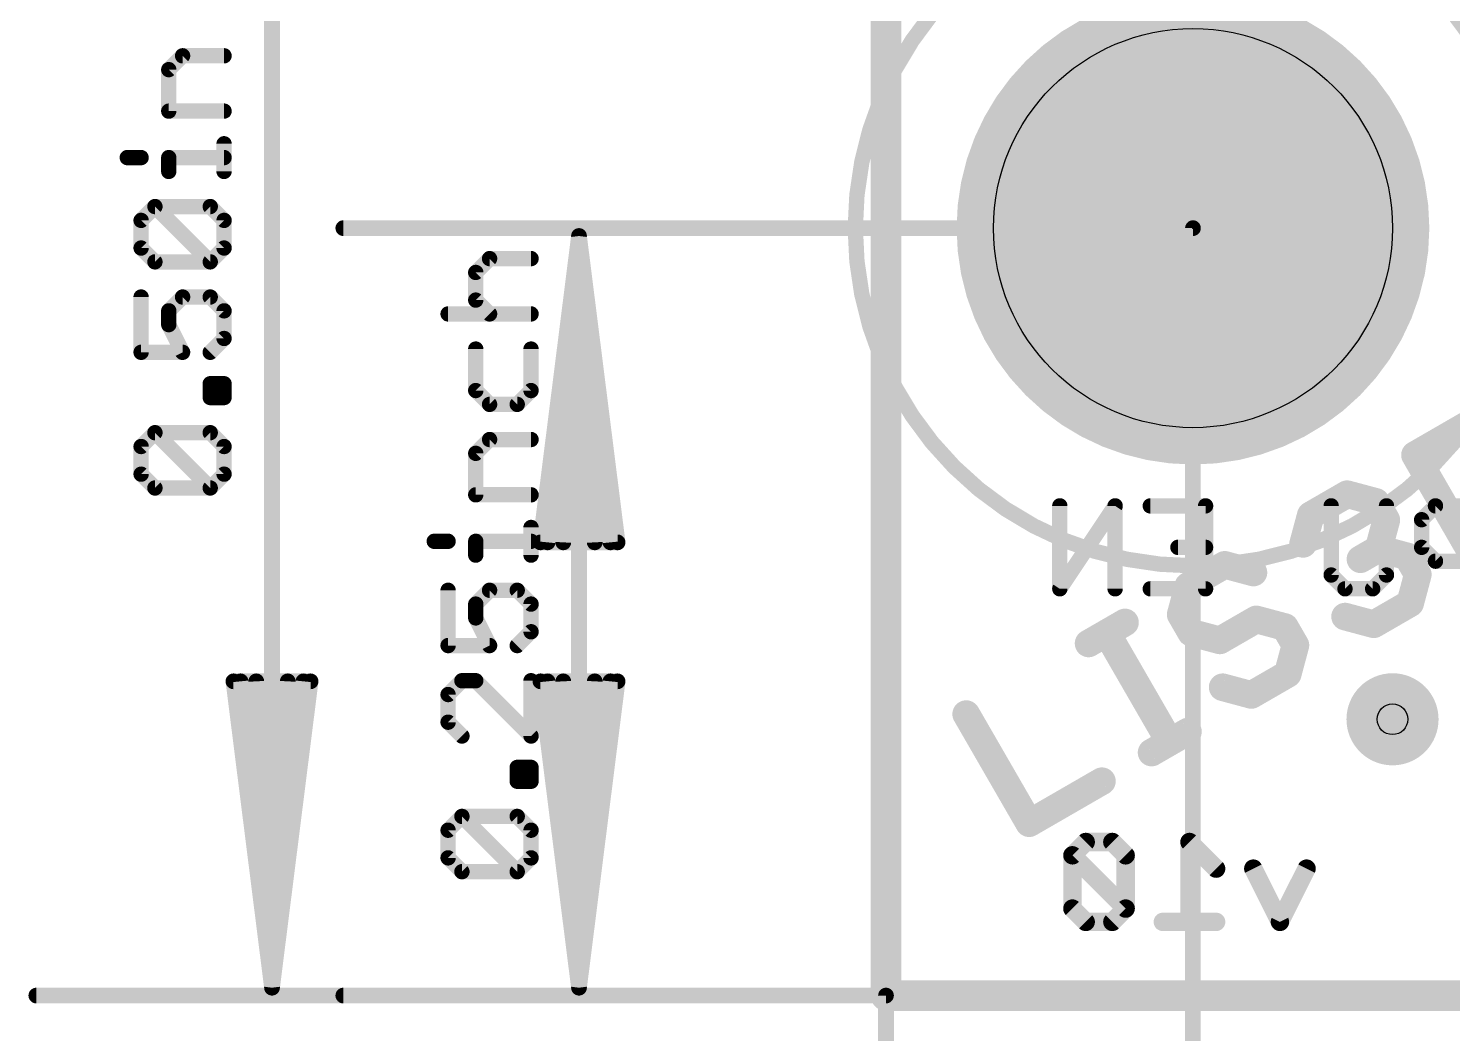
# Model space of a CAD drawing. Extents: x -41 to 66, y -20 to 13.
# Drawn here: x -7.1 to 4.69, y -0.31 to 8 of the extents above; entities that cross this region are included whole.
import ezdxf

# ---------------------------------------------------------------- set-up
doc = ezdxf.new("R2010")
doc.units = 0
for name, color, linetype in [('1', 12, 'CONTINUOUS'), ('16', 132, 'CONTINUOUS'), ('18', 110, 'CONTINUOUS'), ('20', 53, 'CONTINUOUS'), ('21', 41, 'CONTINUOUS'), ('22', 40, 'CONTINUOUS'), ('23', 53, 'CONTINUOUS'), ('29', 253, 'CONTINUOUS'), ('30', 253, 'CONTINUOUS'), ('39', 12, 'CONTINUOUS'), ('41', 12, 'CONTINUOUS'), ('42', 132, 'CONTINUOUS'), ('44', 253, 'CONTINUOUS'), ('47', 253, 'CONTINUOUS')]:
    doc.layers.add(name, color=color, linetype=linetype)

# ---------------------------------------------------------------- blocks, each defined once
blk = doc.blocks.new('ROUNDV')
at = {"const_width": 0.5}
blk.add_lwpolyline([(0, -0.25, 1), (0, 0.25, 1), (0, -0.25)], format="xyb", dxfattribs=at)

msp = doc.modelspace()

# ---------------------------------------------------------------- linework, layer by layer
at = {"layer": '1', "const_width": 0.254}
for points in [[(0, 0), (0, 12.7)], [(22.86, 0), (0, 0)]]:
    msp.add_lwpolyline(points, dxfattribs=at)
at = {"layer": '1', "const_width": 0.127}
for points in [[(0, 0.0635, 1), (0, -0.0635)], [(-0.0635, 0, 1), (0.0635, 0)]]:
    msp.add_lwpolyline(points, format="xyb", dxfattribs=at)
at = {"layer": '16'}
for points, const_width in [([(0, 0), (0, 12.7)], 0.254), ([(1.6525, 1.2706), (1.5423, 1.1604)], 0.1524), ([(1.8728, 1.2706), (1.6525, 1.2706)], 0.1524), ([(1.983, 1.1604), (1.8728, 1.2706)], 0.1524), ([(2.7314, 1.0502), (2.5111, 1.2706)], 0.1524), ([(2.5111, 1.2706), (2.5111, 0.6096)], 0.1524), ([(1.5423, 1.1604), (1.5423, 0.7198)], 0.1524), ([(1.983, 0.7198), (1.5423, 1.1604)], 0.1524), ([(1.983, 0.7198), (1.983, 1.1604)], 0.1524), ([(3.2595, 0.6096), (3.0392, 1.0502)], 0.1524), ([(3.4798, 1.0502), (3.2595, 0.6096)], 0.1524), ([(1.5423, 0.7198), (1.6525, 0.6096)], 0.1524), ([(1.8728, 0.6096), (1.983, 0.7198)], 0.1524), ([(1.6525, 0.6096), (1.8728, 0.6096)], 0.1524), ([(2.7314, 0.6096), (2.2907, 0.6096)], 0.1524), ([(22.86, 0), (0, 0)], 0.254)]:
    msp.add_lwpolyline(points, dxfattribs=dict(at, const_width=const_width))
for points, const_width in [([(1.6525, 1.3087, 1), (1.6525, 1.2325)], 0.0762), ([(1.6794, 1.2436, 1), (1.6255, 1.2975)], 0.0762), ([(1.8998, 1.2975, 1), (1.8459, 1.2436)], 0.0762), ([(1.8728, 1.2325, 1), (1.8728, 1.3087)], 0.0762), ([(2.538, 1.2975, 1), (2.4841, 1.2436)], 0.0762), ([(2.5492, 1.2706, 1), (2.473, 1.2706)], 0.0762), ([(1.5804, 1.1604, 1), (1.5042, 1.1604)], 0.0762), ([(1.5693, 1.1873, 1), (1.5154, 1.1335)], 0.0762), ([(1.5154, 1.1873, 1), (1.5693, 1.1335)], 0.0762), ([(2.0211, 1.1604, 1), (1.9449, 1.1604)], 0.0762), ([(1.956, 1.1335, 1), (2.0099, 1.1873)], 0.0762), ([(2.7044, 1.0233, 1), (2.7583, 1.0772)], 0.0762), ([(3.0732, 1.0673, 1), (3.0051, 1.0332)], 0.0762), ([(3.5139, 1.0332, 1), (3.4457, 1.0673)], 0.0762), ([(1.5693, 0.7467, 1), (1.5154, 0.6928)], 0.0762), ([(1.5042, 0.7198, 1), (1.5804, 0.7198)], 0.0762), ([(1.9449, 0.7198, 1), (2.0211, 0.7198)], 0.0762), ([(2.0099, 0.6928, 1), (1.956, 0.7467)], 0.0762), ([(1.956, 0.6928, 1), (2.0099, 0.7467)], 0.0762), ([(1.6525, 0.6477, 1), (1.6525, 0.5715)], 0.0762), ([(1.6255, 0.5827, 1), (1.6794, 0.6365)], 0.0762), ([(1.8459, 0.6365, 1), (1.8998, 0.5827)], 0.0762), ([(1.8728, 0.5715, 1), (1.8728, 0.6477)], 0.0762), ([(2.2907, 0.6477, 1), (2.2907, 0.5715)], 0.0762), ([(2.473, 0.6096, 1), (2.5492, 0.6096)], 0.0762), ([(2.7314, 0.5715, 1), (2.7314, 0.6477)], 0.0762), ([(3.2254, 0.6266, 1), (3.2936, 0.5926)], 0.0762), ([(3.2254, 0.5926, 1), (3.2936, 0.6266)], 0.0762), ([(0, 0.0635, 1), (0, -0.0635)], 0.127), ([(-0.0635, 0, 1), (0.0635, 0)], 0.127)]:
    msp.add_lwpolyline(points, format="xyb", dxfattribs=dict(at, const_width=const_width))
at = {"layer": '20', "const_width": 0.2032}
for points in [[(0, 0), (0, 12.7)], [(22.86, 0), (0, 0)]]:
    msp.add_lwpolyline(points, dxfattribs=at)
at = {"layer": '20', "const_width": 0.1016}
for points in [[(0, 0.0508, 1), (0, -0.0508)], [(-0.0508, 0, 1), (0.0508, 0)]]:
    msp.add_lwpolyline(points, format="xyb", dxfattribs=at)
at = {"layer": '20'}
msp.add_circle((2.54, 6.35), 1.651, dxfattribs=at)
at = {"layer": '21', "const_width": 0.2286}
for points in [[(4.8283, 4.7332), (4.377, 4.4727)], [(4.377, 4.4727), (4.8982, 3.57)], [(3.5147, 3.9748), (3.8156, 4.1485)], [(3.8156, 4.1485), (4.0529, 4.085)], [(4.0529, 4.085), (4.1398, 3.9345)], [(3.4511, 3.7375), (3.5147, 3.9748)], [(4.1398, 3.9345), (4.0762, 3.6972)], [(4.0762, 3.6972), (3.9257, 3.6104)], [(4.0762, 3.6972), (4.3135, 3.6336)], [(2.8029, 3.5638), (2.502, 3.3901)], [(3.0402, 3.5003), (2.8029, 3.5638)], [(4.3135, 3.6336), (4.4003, 3.4832)], [(4.4003, 3.4832), (4.3368, 3.2459)], [(2.502, 3.3901), (2.4384, 3.1528)], [(4.3368, 3.2459), (4.0359, 3.0722)], [(1.6764, 2.9135), (1.9773, 3.0872)], [(2.4384, 3.1528), (2.5253, 3.0024)], [(2.7626, 2.9388), (3.0635, 3.1125)], [(3.0635, 3.1125), (3.3008, 3.0489)], [(4.0359, 3.0722), (3.7986, 3.1358)], [(2.348, 2.0977), (1.8269, 3.0003)], [(2.5253, 3.0024), (2.7626, 2.9388)], [(3.3008, 3.0489), (3.3876, 2.8985)], [(3.3876, 2.8985), (3.324, 2.6612)], [(3.324, 2.6612), (3.0231, 2.4875)], [(3.0231, 2.4875), (2.7859, 2.5511)], [(0.6637, 2.3288), (1.1848, 1.4261)], [(2.1976, 2.0108), (2.4984, 2.1845)], [(1.1848, 1.4261), (1.7866, 1.7736)]]:
    msp.add_lwpolyline(points, dxfattribs=at)
at = {"layer": '21', "const_width": 0.1143}
for points in [[(4.4265, 4.5012, 1), (4.3275, 4.4441)], [(4.3484, 4.5222, 1), (4.4056, 4.4232)], [(3.8304, 4.2037, 1), (3.8008, 4.0933)], [(3.8442, 4.0991, 1), (3.787, 4.198)], [(4.1024, 4.1135, 1), (4.0034, 4.0564)], [(4.0381, 4.0298, 1), (4.0677, 4.1402)], [(3.4862, 4.0243, 1), (3.5433, 3.9253)], [(3.5699, 3.96, 1), (3.4595, 3.9896)], [(4.195, 3.9197, 1), (4.0846, 3.9493)], [(4.0903, 3.9059, 1), (4.1893, 3.9631)], [(3.3959, 3.7523, 1), (3.5063, 3.7227)], [(4.091, 3.7524, 1), (4.0614, 3.642)], [(4.1048, 3.6477, 1), (4.0476, 3.7467)], [(2.8177, 3.6191, 1), (2.7881, 3.5086)], [(2.8315, 3.5144, 1), (2.7743, 3.6133)], [(3.8972, 3.6599, 1), (3.9543, 3.5609)], [(4.021, 3.712, 1), (4.1314, 3.6824)], [(4.363, 3.6622, 1), (4.264, 3.6051)], [(4.2987, 3.5784, 1), (4.3283, 3.6888)], [(3.0254, 3.4451, 1), (3.055, 3.5555)], [(4.4555, 3.4684, 1), (4.3451, 3.498)], [(4.3509, 3.4546, 1), (4.4498, 3.5118)], [(2.4734, 3.4396, 1), (2.5306, 3.3406)], [(2.5572, 3.3753, 1), (2.4468, 3.4049)], [(4.2816, 3.2607, 1), (4.392, 3.2311)], [(4.3653, 3.1964, 1), (4.3082, 3.2954)], [(2.0059, 3.0377, 1), (1.9487, 3.1367)], [(2.4879, 3.1814, 1), (2.3889, 3.1243)], [(2.3832, 3.1676, 1), (2.4936, 3.138)], [(3.0783, 3.1677, 1), (3.0487, 3.0573)], [(3.092, 3.063, 1), (3.0349, 3.162)], [(3.8134, 3.191, 1), (3.7838, 3.0806)], [(4.0211, 3.017, 1), (4.0507, 3.1274)], [(1.8763, 3.0289, 1), (1.7774, 2.9718)], [(2.5401, 3.0576, 1), (2.5105, 2.9472)], [(2.4758, 2.9738, 1), (2.5748, 3.031)], [(3.3503, 3.0775, 1), (3.2513, 3.0204)], [(3.286, 2.9937, 1), (3.3156, 3.1041)], [(4.0073, 3.1217, 1), (4.0644, 3.0227)], [(1.6478, 2.963, 1), (1.705, 2.864)], [(2.734, 2.9883, 1), (2.7911, 2.8893)], [(2.7478, 2.8836, 1), (2.7774, 2.994)], [(3.4428, 2.8837, 1), (3.3324, 2.9133)], [(3.3381, 2.8699, 1), (3.4371, 2.9271)], [(3.2688, 2.676, 1), (3.3792, 2.6464)], [(3.3526, 2.6117, 1), (3.2955, 2.7107)], [(2.8006, 2.6063, 1), (2.7711, 2.4959)], [(2.9946, 2.537, 1), (3.0517, 2.438)], [(3.0084, 2.4323, 1), (3.0379, 2.5427)], [(0.7132, 2.3574, 1), (0.6142, 2.3002)], [(2.527, 2.1351, 1), (2.4699, 2.234)], [(2.2985, 2.0691, 1), (2.3975, 2.1263)], [(2.169, 2.0603, 1), (2.2261, 1.9613)], [(1.8152, 1.7241, 1), (1.758, 1.8231)], [(1.1563, 1.4756, 1), (1.2134, 1.3766)], [(1.1353, 1.3976, 1), (1.2343, 1.4547)]]:
    msp.add_lwpolyline(points, format="xyb", dxfattribs=at)
at = {"layer": '22', "const_width": 0.127}
for points in [[(1.8958, 4.0519), (1.4382, 3.3655)], [(1.4382, 3.3655), (1.4382, 4.0519)], [(1.8958, 3.3655), (1.8958, 4.0519)], [(2.1867, 4.0519), (2.6443, 4.0519)], [(2.6443, 4.0519), (2.6443, 3.3655)], [(3.6835, 3.4799), (3.6835, 4.0519)], [(4.1411, 4.0519), (4.1411, 3.4799)], [(4.5463, 4.0519), (4.4319, 3.9375)], [(4.8895, 4.0519), (4.5463, 4.0519)], [(4.4319, 3.9375), (4.4319, 3.7087)], [(2.6443, 3.7087), (2.4155, 3.7087)], [(4.4319, 3.7087), (4.5463, 3.5943)], [(4.5463, 3.5943), (4.8895, 3.5943)], [(3.7979, 3.3655), (3.6835, 3.4799)], [(4.1411, 3.4799), (4.0267, 3.3655)], [(2.6443, 3.3655), (2.1867, 3.3655)], [(4.0267, 3.3655), (3.7979, 3.3655)]]:
    msp.add_lwpolyline(points, dxfattribs=at)
at = {"layer": '22', "const_width": 0.0635}
for points in [[(1.47, 4.0519, 1), (1.4065, 4.0519)], [(1.9276, 4.0519, 1), (1.8641, 4.0519)], [(1.9223, 4.0343, 1), (1.8694, 4.0695)], [(2.1867, 4.0836, 1), (2.1867, 4.0201)], [(2.676, 4.0519, 1), (2.6125, 4.0519)], [(2.6443, 4.0201, 1), (2.6443, 4.0836)], [(3.7152, 4.0519, 1), (3.6517, 4.0519)], [(4.1728, 4.0519, 1), (4.1093, 4.0519)], [(4.5463, 4.0836, 1), (4.5463, 4.0201)], [(4.5688, 4.0294, 1), (4.5239, 4.0743)], [(4.4637, 3.9375, 1), (4.4002, 3.9375)], [(4.4095, 3.9599, 1), (4.4544, 3.915)], [(2.4155, 3.7404, 1), (2.4155, 3.6769)], [(2.6443, 3.6769, 1), (2.6443, 3.7404)], [(4.4544, 3.7311, 1), (4.4095, 3.6862)], [(4.4002, 3.7087, 1), (4.4637, 3.7087)], [(4.5463, 3.626, 1), (4.5463, 3.5625)], [(3.7059, 3.5023, 1), (3.661, 3.4574)], [(4.1635, 3.4574, 1), (4.1186, 3.5023)], [(4.5239, 3.5718, 1), (4.5688, 3.6167)], [(2.1867, 3.3973, 1), (2.1867, 3.3338)], [(2.6443, 3.3338, 1), (2.6443, 3.3973)], [(3.6517, 3.4799, 1), (3.7152, 3.4799)], [(3.7979, 3.3973, 1), (3.7979, 3.3338)], [(3.7754, 3.343, 1), (3.8203, 3.388)], [(4.0042, 3.388, 1), (4.0491, 3.343)], [(4.0267, 3.3338, 1), (4.0267, 3.3973)], [(4.1093, 3.4799, 1), (4.1728, 3.4799)], [(1.4118, 3.3831, 1), (1.4647, 3.3479)], [(1.4065, 3.3655, 1), (1.47, 3.3655)], [(1.8641, 3.3655, 1), (1.9276, 3.3655)], [(2.6125, 3.3655, 1), (2.676, 3.3655)]]:
    msp.add_lwpolyline(points, format="xyb", dxfattribs=at)
at = {"layer": '23'}
msp.add_point((2.54, 6.35), dxfattribs=at)
at = {"layer": '29', "const_width": 1.7526}
msp.add_lwpolyline([(2.54, 5.4737, 1), (2.54, 7.2263, 1), (2.54, 5.4737)], format="xyb", dxfattribs=at)
at = {"layer": '30', "const_width": 1.7526}
msp.add_lwpolyline([(2.54, 5.4737, 1), (2.54, 7.2263, 1), (2.54, 5.4737)], format="xyb", dxfattribs=at)
at = {"layer": '39', "const_width": 0.127}
msp.add_lwpolyline([(2.54, 3.556, 1), (2.54, 9.144, 1), (2.54, 3.556)], format="xyb", dxfattribs=at)
at = {"layer": '41'}
for points, const_width in [([(2.54, 8.2042, 1), (2.54, 4.4958)], 0.2032), ([(2.54, 4.4958, 1), (2.54, 8.2042)], 0.2032), ([(2.54, 4.5466, 1), (2.54, 4.445)], 0.1016), ([(2.54, 4.445, 1), (2.54, 4.5466)], 0.1016)]:
    msp.add_lwpolyline(points, format="xyb", dxfattribs=dict(at, const_width=const_width))
at = {"layer": '42'}
for points, const_width in [([(2.54, 8.2042, 1), (2.54, 4.4958)], 0.2032), ([(2.54, 4.4958, 1), (2.54, 8.2042)], 0.2032), ([(2.54, 4.5466, 1), (2.54, 4.445)], 0.1016), ([(2.54, 4.445, 1), (2.54, 4.5466)], 0.1016)]:
    msp.add_lwpolyline(points, format="xyb", dxfattribs=dict(at, const_width=const_width))
at = {"layer": '44'}
msp.add_circle((4.191, 2.286), 0.127, dxfattribs=at)
at = {"layer": '47'}
for points, const_width in [([(-5.08, 0.065), (-5.08, 12.635)], 0.13), ([(-5.9343, 7.6615), (-5.8199, 7.7759)], 0.127), ([(-5.8199, 7.7759), (-5.4767, 7.7759)], 0.127), ([(-5.9343, 7.3183), (-5.9343, 7.6615)], 0.127), ([(-5.4767, 7.3183), (-5.9343, 7.3183)], 0.127), ([(-5.4767, 6.8193), (-5.4767, 7.0481)], 0.127), ([(-6.2775, 6.9337), (-6.1631, 6.9337)], 0.127), ([(-5.9343, 6.8193), (-5.9343, 6.9337)], 0.127), ([(-5.9343, 6.9337), (-5.4767, 6.9337)], 0.127), ([(-6.1631, 6.4141), (-6.0487, 6.5285)], 0.127), ([(-6.0487, 6.5285), (-5.5911, 6.5285)], 0.127), ([(-5.5911, 6.0709), (-6.0487, 6.5285)], 0.127), ([(-5.5911, 6.5285), (-5.4767, 6.4141)], 0.127), ([(-6.1631, 6.1853), (-6.1631, 6.4141)], 0.127), ([(-5.4767, 6.4141), (-5.4767, 6.1853)], 0.127), ([(2.54, 6.35), (-4.49, 6.35)], 0.13), ([(2.54, 6.35), (2.54, -4.49)], 0.13), ([(-6.0487, 6.0709), (-6.1631, 6.1853)], 0.127), ([(-5.4767, 6.1853), (-5.5911, 6.0709)], 0.127), ([(-2.54, 6.285), (-2.8592, 3.75)], 0.13), ([(-2.54, 6.285), (-2.8, 3.75)], 0.13), ([(-2.54, 6.285), (-2.67, 3.75)], 0.13), ([(-2.54, 0.065), (-2.54, 6.285)], 0.13), ([(-2.2208, 3.75), (-2.54, 6.285)], 0.13), ([(-2.41, 3.75), (-2.54, 6.285)], 0.13), ([(-2.28, 3.75), (-2.54, 6.285)], 0.13), ([(-5.5911, 6.0709), (-6.0487, 6.0709)], 0.127), ([(-3.3943, 5.9833), (-3.2799, 6.0977)], 0.127), ([(-3.2799, 6.0977), (-2.9367, 6.0977)], 0.127), ([(-3.3943, 5.7545), (-3.3943, 5.9833)], 0.127), ([(-6.1631, 5.7801), (-6.1631, 5.3225)], 0.127), ([(-5.9343, 5.6657), (-5.8199, 5.7801)], 0.127), ([(-5.8199, 5.7801), (-5.5911, 5.7801)], 0.127), ([(-5.5911, 5.7801), (-5.4767, 5.6657)], 0.127), ([(-3.2799, 5.6401), (-3.3943, 5.7545)], 0.127), ([(-5.9343, 5.5513), (-5.9343, 5.6657)], 0.127), ([(-5.4767, 5.6657), (-5.4767, 5.4369)], 0.127), ([(-3.6231, 5.6401), (-2.9367, 5.6401)], 0.127), ([(-5.8199, 5.3225), (-5.9343, 5.5513)], 0.127), ([(-5.4767, 5.4369), (-5.5911, 5.3225)], 0.127), ([(-6.1631, 5.3225), (-5.8199, 5.3225)], 0.127), ([(-3.3943, 5.3493), (-3.3943, 5.0061)], 0.127), ([(-2.9367, 5.0061), (-2.9367, 5.3493)], 0.127), ([(-5.5911, 4.9483), (-5.5911, 5.0627)], 0.127), ([(-5.5911, 5.0627), (-5.4767, 5.0627)], 0.127), ([(-5.4767, 5.0627), (-5.4767, 4.9483)], 0.127), ([(-3.3943, 5.0061), (-3.2799, 4.8917)], 0.127), ([(-3.0511, 4.8917), (-2.9367, 5.0061)], 0.127), ([(-5.4767, 4.9483), (-5.5911, 4.9483)], 0.127), ([(-3.2799, 4.8917), (-3.0511, 4.8917)], 0.127), ([(-6.1631, 4.5431), (-6.0487, 4.6575)], 0.127), ([(-6.0487, 4.6575), (-5.5911, 4.6575)], 0.127), ([(-5.5911, 4.1999), (-6.0487, 4.6575)], 0.127), ([(-5.5911, 4.6575), (-5.4767, 4.5431)], 0.127), ([(-6.1631, 4.3143), (-6.1631, 4.5431)], 0.127), ([(-5.4767, 4.5431), (-5.4767, 4.3143)], 0.127), ([(-3.3943, 4.4865), (-3.2799, 4.6009)], 0.127), ([(-3.2799, 4.6009), (-2.9367, 4.6009)], 0.127), ([(-3.3943, 4.1433), (-3.3943, 4.4865)], 0.127), ([(-6.0487, 4.1999), (-6.1631, 4.3143)], 0.127), ([(-5.4767, 4.3143), (-5.5911, 4.1999)], 0.127), ([(-5.5911, 4.1999), (-6.0487, 4.1999)], 0.127), ([(-2.9367, 4.1433), (-3.3943, 4.1433)], 0.127), ([(-2.9367, 3.6443), (-2.9367, 3.8731)], 0.127), ([(-3.7375, 3.7587), (-3.6231, 3.7587)], 0.127), ([(-3.3943, 3.6443), (-3.3943, 3.7587)], 0.127), ([(-3.3943, 3.7587), (-2.9367, 3.7587)], 0.127), ([(-2.8592, 3.75), (-2.2208, 3.75)], 0.13), ([(-3.6231, 3.3535), (-3.6231, 2.8959)], 0.127), ([(-3.3943, 3.2391), (-3.2799, 3.3535)], 0.127), ([(-3.2799, 3.3535), (-3.0511, 3.3535)], 0.127), ([(-3.0511, 3.3535), (-2.9367, 3.2391)], 0.127), ([(-3.3943, 3.1247), (-3.3943, 3.2391)], 0.127), ([(-2.9367, 3.2391), (-2.9367, 3.0103)], 0.127), ([(-3.2799, 2.8959), (-3.3943, 3.1247)], 0.127), ([(-2.9367, 3.0103), (-3.0511, 2.8959)], 0.127), ([(-3.6231, 2.8959), (-3.2799, 2.8959)], 0.127), ([(-5.08, 0.065), (-5.3992, 2.6)], 0.13), ([(-5.3992, 2.6), (-4.7608, 2.6)], 0.13), ([(-5.08, 0.065), (-5.34, 2.6)], 0.13), ([(-5.08, 0.065), (-5.21, 2.6)], 0.13), ([(-4.7608, 2.6), (-5.08, 0.065)], 0.13), ([(-4.95, 2.6), (-5.08, 0.065)], 0.13), ([(-4.82, 2.6), (-5.08, 0.065)], 0.13), ([(-3.5087, 2.6051), (-3.6231, 2.4907)], 0.127), ([(-3.3943, 2.6051), (-3.5087, 2.6051)], 0.127), ([(-2.9367, 2.1475), (-3.3943, 2.6051)], 0.127), ([(-2.9367, 2.6051), (-2.9367, 2.1475)], 0.127), ([(-2.54, 0.065), (-2.8592, 2.6)], 0.13), ([(-2.8592, 2.6), (-2.2208, 2.6)], 0.13), ([(-2.54, 0.065), (-2.8, 2.6)], 0.13), ([(-2.54, 0.065), (-2.67, 2.6)], 0.13), ([(-2.2208, 2.6), (-2.54, 0.065)], 0.13), ([(-2.41, 2.6), (-2.54, 0.065)], 0.13), ([(-2.28, 2.6), (-2.54, 0.065)], 0.13), ([(-3.6231, 2.4907), (-3.6231, 2.2619)], 0.127), ([(-3.6231, 2.2619), (-3.5087, 2.1475)], 0.127), ([(-3.0511, 1.7733), (-3.0511, 1.8877)], 0.127), ([(-3.0511, 1.8877), (-2.9367, 1.8877)], 0.127), ([(-2.9367, 1.8877), (-2.9367, 1.7733)], 0.127), ([(-2.9367, 1.7733), (-3.0511, 1.7733)], 0.127), ([(-3.6231, 1.3681), (-3.5087, 1.4825)], 0.127), ([(-3.5087, 1.4825), (-3.0511, 1.4825)], 0.127), ([(-3.0511, 1.0249), (-3.5087, 1.4825)], 0.127), ([(-3.0511, 1.4825), (-2.9367, 1.3681)], 0.127), ([(-3.6231, 1.1393), (-3.6231, 1.3681)], 0.127), ([(-2.9367, 1.3681), (-2.9367, 1.1393)], 0.127), ([(-3.5087, 1.0249), (-3.6231, 1.1393)], 0.127), ([(-2.9367, 1.1393), (-3.0511, 1.0249)], 0.127), ([(-3.0511, 1.0249), (-3.5087, 1.0249)], 0.127), ([(0, 0), (-7.03, 0)], 0.13), ([(0, 0), (-4.49, 0)], 0.13), ([(0, 0), (0, -4.49)], 0.13), ([(0, 0), (0, -7.03)], 0.13), ([(0, 0), (0, -9.57)], 0.13)]:
    msp.add_lwpolyline(points, dxfattribs=dict(at, const_width=const_width))
for points, const_width in [([(-5.8199, 7.8076, 1), (-5.8199, 7.7441)], 0.0635), ([(-5.7974, 7.7534, 1), (-5.8423, 7.7983)], 0.0635), ([(-5.4767, 7.7441, 1), (-5.4767, 7.8076)], 0.0635), ([(-5.9025, 7.6615, 1), (-5.966, 7.6615)], 0.0635), ([(-5.9567, 7.6839, 1), (-5.9118, 7.639)], 0.0635), ([(-5.9343, 7.35, 1), (-5.9343, 7.2865)], 0.0635), ([(-5.966, 7.3183, 1), (-5.9025, 7.3183)], 0.0635), ([(-5.4767, 7.2865, 1), (-5.4767, 7.35)], 0.0635), ([(-5.445, 7.0481, 1), (-5.5084, 7.0481)], 0.0635), ([(-6.2775, 6.9655, 1), (-6.2775, 6.902)], 0.0635), ([(-6.1631, 6.902, 1), (-6.1631, 6.9655)], 0.0635), ([(-5.9025, 6.9337, 1), (-5.966, 6.9337)], 0.0635), ([(-5.9343, 6.9655, 1), (-5.9343, 6.902)], 0.0635), ([(-5.4767, 6.902, 1), (-5.4767, 6.9655)], 0.0635), ([(-5.966, 6.8193, 1), (-5.9025, 6.8193)], 0.0635), ([(-5.5084, 6.8193, 1), (-5.445, 6.8193)], 0.0635), ([(-6.0487, 6.5603, 1), (-6.0487, 6.4968)], 0.0635), ([(-6.0262, 6.551, 1), (-6.0711, 6.5061)], 0.0635), ([(-6.0262, 6.5061, 1), (-6.0711, 6.551)], 0.0635), ([(-5.5686, 6.551, 1), (-5.6135, 6.5061)], 0.0635), ([(-5.5911, 6.4968, 1), (-5.5911, 6.5603)], 0.0635), ([(-6.1313, 6.4141, 1), (-6.1948, 6.4141)], 0.0635), ([(-6.1855, 6.4366, 1), (-6.1406, 6.3917)], 0.0635), ([(-5.445, 6.4141, 1), (-5.5084, 6.4141)], 0.0635), ([(-5.4992, 6.3917, 1), (-5.4542, 6.4366)], 0.0635), ([(-4.49, 6.3825, 1), (-4.49, 6.3175)], 0.065), ([(2.5725, 6.35, 1), (2.5075, 6.35)], 0.065), ([(2.54, 6.3175, 1), (2.54, 6.3825)], 0.065), ([(-6.1406, 6.2078, 1), (-6.1855, 6.1629)], 0.0635), ([(-5.4542, 6.1629, 1), (-5.4992, 6.2078)], 0.0635), ([(-2.5075, 6.285, 1), (-2.5725, 6.285)], 0.065), ([(-2.5078, 6.2891, 1), (-2.5722, 6.2809)], 0.065), ([(-2.5075, 6.2833, 1), (-2.5725, 6.2867)], 0.065), ([(-2.5075, 6.2867, 1), (-2.5725, 6.2833)], 0.065), ([(-2.5077, 6.2883, 1), (-2.5723, 6.2817)], 0.065), ([(-2.5077, 6.2817, 1), (-2.5723, 6.2883)], 0.065), ([(-2.5078, 6.2809, 1), (-2.5722, 6.2891)], 0.065), ([(-6.1948, 6.1853, 1), (-6.1313, 6.1853)], 0.0635), ([(-6.0487, 6.1027, 1), (-6.0487, 6.0392)], 0.0635), ([(-5.5911, 6.0392, 1), (-5.5911, 6.1027)], 0.0635), ([(-5.5084, 6.1853, 1), (-5.445, 6.1853)], 0.0635), ([(-3.2799, 6.1295, 1), (-3.2799, 6.066)], 0.0635), ([(-3.2574, 6.0753, 1), (-3.3023, 6.1202)], 0.0635), ([(-2.9367, 6.066, 1), (-2.9367, 6.1295)], 0.0635), ([(-6.0711, 6.0485, 1), (-6.0262, 6.0934)], 0.0635), ([(-5.6135, 6.0934, 1), (-5.5686, 6.0485)], 0.0635), ([(-5.6135, 6.0485, 1), (-5.5686, 6.0934)], 0.0635), ([(-3.3625, 5.9833, 1), (-3.426, 5.9833)], 0.0635), ([(-3.4167, 6.0058, 1), (-3.3718, 5.9609)], 0.0635), ([(-6.1313, 5.7801, 1), (-6.1948, 5.7801)], 0.0635), ([(-5.8199, 5.8118, 1), (-5.8199, 5.7483)], 0.0635), ([(-5.7974, 5.7576, 1), (-5.8423, 5.8025)], 0.0635), ([(-5.5686, 5.8025, 1), (-5.6135, 5.7576)], 0.0635), ([(-5.5911, 5.7483, 1), (-5.5911, 5.8118)], 0.0635), ([(-3.426, 5.7545, 1), (-3.3625, 5.7545)], 0.0635), ([(-3.3718, 5.777, 1), (-3.4167, 5.7321)], 0.0635), ([(-5.9025, 5.6657, 1), (-5.966, 5.6657)], 0.0635), ([(-5.9567, 5.6881, 1), (-5.9118, 5.6432)], 0.0635), ([(-5.445, 5.6657, 1), (-5.5084, 5.6657)], 0.0635), ([(-5.4992, 5.6432, 1), (-5.4542, 5.6881)], 0.0635), ([(-3.6231, 5.6719, 1), (-3.6231, 5.6084)], 0.0635), ([(-3.3023, 5.6177, 1), (-3.2574, 5.6626)], 0.0635), ([(-2.9367, 5.6084, 1), (-2.9367, 5.6719)], 0.0635), ([(-5.9059, 5.5655, 1), (-5.9627, 5.5371)], 0.0635), ([(-5.966, 5.5513, 1), (-5.9025, 5.5513)], 0.0635), ([(-5.5084, 5.4369, 1), (-5.445, 5.4369)], 0.0635), ([(-5.4542, 5.4145, 1), (-5.4992, 5.4594)], 0.0635), ([(-6.1631, 5.3543, 1), (-6.1631, 5.2908)], 0.0635), ([(-6.1948, 5.3225, 1), (-6.1313, 5.3225)], 0.0635), ([(-5.8483, 5.3083, 1), (-5.7915, 5.3367)], 0.0635), ([(-5.8199, 5.2908, 1), (-5.8199, 5.3543)], 0.0635), ([(-5.6135, 5.345, 1), (-5.5686, 5.3001)], 0.0635), ([(-3.3625, 5.3493, 1), (-3.426, 5.3493)], 0.0635), ([(-2.9049, 5.3493, 1), (-2.9685, 5.3493)], 0.0635), ([(-5.5911, 5.0944, 1), (-5.5911, 5.0309)], 0.0635), ([(-5.5593, 5.0627, 1), (-5.6228, 5.0627)], 0.0635), ([(-5.445, 5.0627, 1), (-5.5084, 5.0627)], 0.0635), ([(-5.4767, 5.0309, 1), (-5.4767, 5.0944)], 0.0635), ([(-3.3718, 5.0285, 1), (-3.4167, 4.9836)], 0.0635), ([(-2.9142, 4.9836, 1), (-2.9592, 5.0285)], 0.0635), ([(-5.5911, 4.9801, 1), (-5.5911, 4.9166)], 0.0635), ([(-5.6228, 4.9483, 1), (-5.5593, 4.9483)], 0.0635), ([(-5.5084, 4.9483, 1), (-5.445, 4.9483)], 0.0635), ([(-5.4767, 4.9166, 1), (-5.4767, 4.9801)], 0.0635), ([(-3.426, 5.0061, 1), (-3.3625, 5.0061)], 0.0635), ([(-3.2799, 4.9234, 1), (-3.2799, 4.8599)], 0.0635), ([(-3.0511, 4.8599, 1), (-3.0511, 4.9234)], 0.0635), ([(-2.9685, 5.0061, 1), (-2.9049, 5.0061)], 0.0635), ([(-3.3023, 4.8692, 1), (-3.2574, 4.9141)], 0.0635), ([(-3.0735, 4.9141, 1), (-3.0286, 4.8692)], 0.0635), ([(-6.0487, 4.6892, 1), (-6.0487, 4.6257)], 0.0635), ([(-6.0262, 4.6799, 1), (-6.0711, 4.635)], 0.0635), ([(-6.0262, 4.635, 1), (-6.0711, 4.6799)], 0.0635), ([(-5.5686, 4.6799, 1), (-5.6135, 4.635)], 0.0635), ([(-5.5911, 4.6257, 1), (-5.5911, 4.6892)], 0.0635), ([(-6.1313, 4.5431, 1), (-6.1948, 4.5431)], 0.0635), ([(-6.1855, 4.5655, 1), (-6.1406, 4.5206)], 0.0635), ([(-5.445, 4.5431, 1), (-5.5084, 4.5431)], 0.0635), ([(-5.4992, 4.5206, 1), (-5.4542, 4.5655)], 0.0635), ([(-3.2799, 4.6326, 1), (-3.2799, 4.5691)], 0.0635), ([(-3.2574, 4.5784, 1), (-3.3023, 4.6233)], 0.0635), ([(-2.9367, 4.5691, 1), (-2.9367, 4.6326)], 0.0635), ([(-3.3625, 4.4865, 1), (-3.426, 4.4865)], 0.0635), ([(-3.4167, 4.5089, 1), (-3.3718, 4.464)], 0.0635), ([(-6.1406, 4.3367, 1), (-6.1855, 4.2918)], 0.0635), ([(-5.4542, 4.2918, 1), (-5.4992, 4.3367)], 0.0635), ([(-6.1948, 4.3143, 1), (-6.1313, 4.3143)], 0.0635), ([(-6.0487, 4.2316, 1), (-6.0487, 4.1681)], 0.0635), ([(-6.0711, 4.1774, 1), (-6.0262, 4.2223)], 0.0635), ([(-5.6135, 4.2223, 1), (-5.5686, 4.1774)], 0.0635), ([(-5.6135, 4.1774, 1), (-5.5686, 4.2223)], 0.0635), ([(-5.5911, 4.1681, 1), (-5.5911, 4.2316)], 0.0635), ([(-5.5084, 4.3143, 1), (-5.445, 4.3143)], 0.0635), ([(-3.3943, 4.175, 1), (-3.3943, 4.1115)], 0.0635), ([(-3.426, 4.1433, 1), (-3.3625, 4.1433)], 0.0635), ([(-2.9367, 4.1115, 1), (-2.9367, 4.175)], 0.0635), ([(-2.9049, 3.8731, 1), (-2.9685, 3.8731)], 0.0635), ([(-3.7375, 3.7905, 1), (-3.7375, 3.727)], 0.0635), ([(-3.6231, 3.727, 1), (-3.6231, 3.7905)], 0.0635), ([(-3.3943, 3.7905, 1), (-3.3943, 3.727)], 0.0635), ([(-3.3625, 3.7587, 1), (-3.426, 3.7587)], 0.0635), ([(-2.9367, 3.727, 1), (-2.9367, 3.7905)], 0.0635), ([(-2.8915, 3.7541, 1), (-2.827, 3.7459)], 0.065), ([(-2.8592, 3.7825, 1), (-2.8592, 3.7175)], 0.065), ([(-2.8323, 3.7533, 1), (-2.7677, 3.7467)], 0.065), ([(-2.7025, 3.7517, 1), (-2.6375, 3.7483)], 0.065), ([(-2.4425, 3.7483, 1), (-2.3775, 3.7517)], 0.065), ([(-2.3123, 3.7467, 1), (-2.2477, 3.7533)], 0.065), ([(-2.253, 3.7459, 1), (-2.1885, 3.7541)], 0.065), ([(-2.2208, 3.7175, 1), (-2.2208, 3.7825)], 0.065), ([(-3.426, 3.6443, 1), (-3.3625, 3.6443)], 0.0635), ([(-2.9685, 3.6443, 1), (-2.9049, 3.6443)], 0.0635), ([(-3.5913, 3.3535, 1), (-3.6548, 3.3535)], 0.0635), ([(-3.2799, 3.3853, 1), (-3.2799, 3.3218)], 0.0635), ([(-3.2574, 3.3311, 1), (-3.3023, 3.376)], 0.0635), ([(-3.0286, 3.376, 1), (-3.0735, 3.3311)], 0.0635), ([(-3.0511, 3.3218, 1), (-3.0511, 3.3853)], 0.0635), ([(-3.3625, 3.2391, 1), (-3.426, 3.2391)], 0.0635), ([(-2.9049, 3.2391, 1), (-2.9685, 3.2391)], 0.0635), ([(-3.3659, 3.1389, 1), (-3.4227, 3.1105)], 0.0635), ([(-3.4167, 3.2616, 1), (-3.3718, 3.2167)], 0.0635), ([(-2.9592, 3.2167, 1), (-2.9142, 3.2616)], 0.0635), ([(-3.426, 3.1247, 1), (-3.3625, 3.1247)], 0.0635), ([(-2.9142, 2.9879, 1), (-2.9592, 3.0328)], 0.0635), ([(-3.6231, 2.9277, 1), (-3.6231, 2.8642)], 0.0635), ([(-3.2799, 2.8642, 1), (-3.2799, 2.9277)], 0.0635), ([(-3.0735, 2.9184, 1), (-3.0286, 2.8735)], 0.0635), ([(-2.9685, 3.0103, 1), (-2.9049, 3.0103)], 0.0635), ([(-3.6548, 2.8959, 1), (-3.5913, 2.8959)], 0.0635), ([(-3.3083, 2.8817, 1), (-3.2515, 2.9101)], 0.0635), ([(-5.367, 2.6041, 1), (-5.4315, 2.5959)], 0.065), ([(-5.3992, 2.6325, 1), (-5.3992, 2.5675)], 0.065), ([(-5.3077, 2.6033, 1), (-5.3723, 2.5967)], 0.065), ([(-5.1775, 2.6017, 1), (-5.2425, 2.5983)], 0.065), ([(-4.9175, 2.5983, 1), (-4.9825, 2.6017)], 0.065), ([(-4.7877, 2.5967, 1), (-4.8523, 2.6033)], 0.065), ([(-4.7285, 2.5959, 1), (-4.793, 2.6041)], 0.065), ([(-4.7608, 2.5675, 1), (-4.7608, 2.6325)], 0.065), ([(-3.5087, 2.6368, 1), (-3.5087, 2.5733)], 0.0635), ([(-3.4862, 2.5826, 1), (-3.5311, 2.6275)], 0.0635), ([(-3.3718, 2.6275, 1), (-3.4167, 2.5826)], 0.0635), ([(-3.3943, 2.5733, 1), (-3.3943, 2.6368)], 0.0635), ([(-2.9049, 2.6051, 1), (-2.9685, 2.6051)], 0.0635), ([(-2.827, 2.6041, 1), (-2.8915, 2.5959)], 0.065), ([(-2.8592, 2.6325, 1), (-2.8592, 2.5675)], 0.065), ([(-2.7677, 2.6033, 1), (-2.8323, 2.5967)], 0.065), ([(-2.6375, 2.6017, 1), (-2.7025, 2.5983)], 0.065), ([(-2.3775, 2.5983, 1), (-2.4425, 2.6017)], 0.065), ([(-2.2477, 2.5967, 1), (-2.3123, 2.6033)], 0.065), ([(-2.1885, 2.5959, 1), (-2.253, 2.6041)], 0.065), ([(-2.2208, 2.5675, 1), (-2.2208, 2.6325)], 0.065), ([(-3.5913, 2.4907, 1), (-3.6548, 2.4907)], 0.0635), ([(-3.6455, 2.5131, 1), (-3.6006, 2.4682)], 0.0635), ([(-3.6006, 2.2844, 1), (-3.6455, 2.2395)], 0.0635), ([(-3.6548, 2.2619, 1), (-3.5913, 2.2619)], 0.0635), ([(-3.5311, 2.1251, 1), (-3.4862, 2.17)], 0.0635), ([(-2.9685, 2.1475, 1), (-2.9049, 2.1475)], 0.0635), ([(-2.9592, 2.1251, 1), (-2.9142, 2.17)], 0.0635), ([(-3.0193, 1.8877, 1), (-3.0828, 1.8877)], 0.0635), ([(-3.0511, 1.9194, 1), (-3.0511, 1.8559)], 0.0635), ([(-2.9049, 1.8877, 1), (-2.9685, 1.8877)], 0.0635), ([(-2.9367, 1.8559, 1), (-2.9367, 1.9194)], 0.0635), ([(-3.0511, 1.8051, 1), (-3.0511, 1.7416)], 0.0635), ([(-3.0828, 1.7733, 1), (-3.0193, 1.7733)], 0.0635), ([(-2.9685, 1.7733, 1), (-2.9049, 1.7733)], 0.0635), ([(-2.9367, 1.7416, 1), (-2.9367, 1.8051)], 0.0635), ([(-3.5087, 1.5142, 1), (-3.5087, 1.4507)], 0.0635), ([(-3.4862, 1.5049, 1), (-3.5311, 1.46)], 0.0635), ([(-3.4862, 1.46, 1), (-3.5311, 1.5049)], 0.0635), ([(-3.0286, 1.5049, 1), (-3.0735, 1.46)], 0.0635), ([(-3.0511, 1.4507, 1), (-3.0511, 1.5142)], 0.0635), ([(-3.5913, 1.3681, 1), (-3.6548, 1.3681)], 0.0635), ([(-3.6455, 1.3905, 1), (-3.6006, 1.3456)], 0.0635), ([(-2.9049, 1.3681, 1), (-2.9685, 1.3681)], 0.0635), ([(-2.9592, 1.3456, 1), (-2.9142, 1.3905)], 0.0635), ([(-3.6006, 1.1617, 1), (-3.6455, 1.1168)], 0.0635), ([(-2.9142, 1.1168, 1), (-2.9592, 1.1617)], 0.0635), ([(-3.6548, 1.1393, 1), (-3.5913, 1.1393)], 0.0635), ([(-3.5087, 1.0566, 1), (-3.5087, 0.9931)], 0.0635), ([(-3.5311, 1.0024, 1), (-3.4862, 1.0473)], 0.0635), ([(-3.0735, 1.0473, 1), (-3.0286, 1.0024)], 0.0635), ([(-3.0735, 1.0024, 1), (-3.0286, 1.0473)], 0.0635), ([(-3.0511, 0.9931, 1), (-3.0511, 1.0566)], 0.0635), ([(-2.9685, 1.1393, 1), (-2.9049, 1.1393)], 0.0635), ([(-7.03, 0.0325, 1), (-7.03, -0.0325)], 0.065), ([(-5.1122, 0.0691, 1), (-5.0478, 0.0609)], 0.065), ([(-5.1123, 0.0683, 1), (-5.0477, 0.0617)], 0.065), ([(-5.1125, 0.0633, 1), (-5.0475, 0.0667)], 0.065), ([(-5.1125, 0.0667, 1), (-5.0475, 0.0633)], 0.065), ([(-5.1125, 0.065, 1), (-5.0475, 0.065)], 0.065), ([(-5.1123, 0.0617, 1), (-5.0477, 0.0683)], 0.065), ([(-5.1122, 0.0609, 1), (-5.0478, 0.0691)], 0.065), ([(-4.49, 0.0325, 1), (-4.49, -0.0325)], 0.065), ([(-2.5722, 0.0691, 1), (-2.5078, 0.0609)], 0.065), ([(-2.5723, 0.0683, 1), (-2.5077, 0.0617)], 0.065), ([(-2.5725, 0.0633, 1), (-2.5075, 0.0667)], 0.065), ([(-2.5725, 0.0667, 1), (-2.5075, 0.0633)], 0.065), ([(-2.5725, 0.065, 1), (-2.5075, 0.065)], 0.065), ([(-2.5723, 0.0617, 1), (-2.5077, 0.0683)], 0.065), ([(-2.5722, 0.0609, 1), (-2.5078, 0.0691)], 0.065), ([(0.0325, 0, 1), (-0.0325, 0)], 0.065), ([(0.0325, 0, 1), (-0.0325, 0)], 0.065), ([(0.0325, 0, 1), (-0.0325, 0)], 0.065), ([(0, -0.0325, 1), (0, 0.0325)], 0.065), ([(0, -0.0325, 1), (0, 0.0325)], 0.065)]:
    msp.add_lwpolyline(points, format="xyb", dxfattribs=dict(at, const_width=const_width))

# ---------------------------------------------------------------- block references
at = {"layer": '18', "xscale": 0.762, "yscale": 0.762}
msp.add_blockref('ROUNDV', (4.191, 2.286), dxfattribs=at)
msp.add_blockref('ROUNDV', (4.191, 2.286), dxfattribs=at)

doc.saveas('drawing.dxf')
